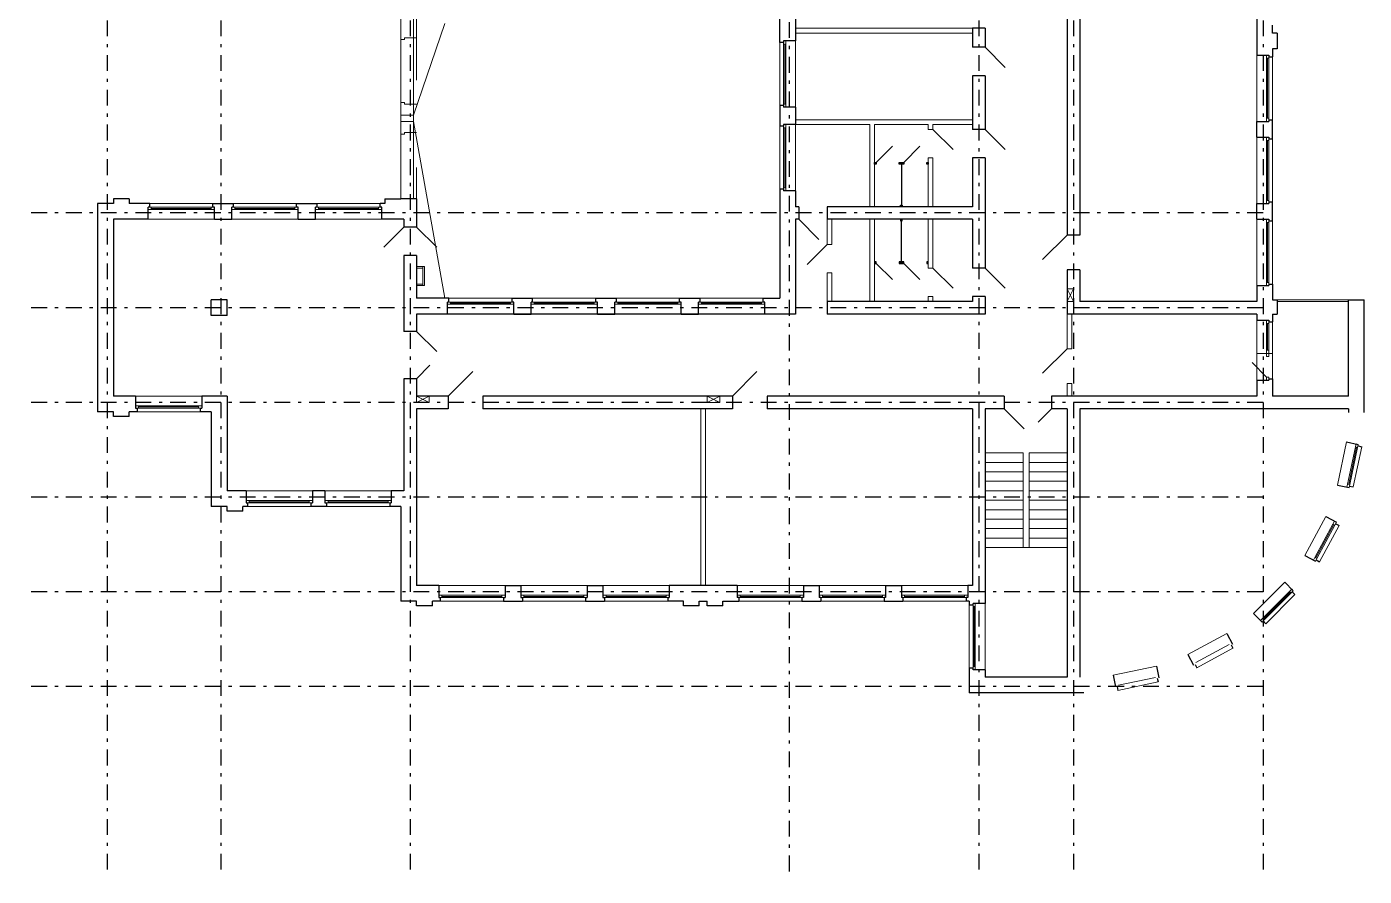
# Model space of a CAD drawing. Header units: metres. Extents: x 8.2 to 55.4, y 5.5 to 55.6.
# Drawn here: x 8.23 to 50.58, y 5.55 to 32.46 of the extents above; entities that cross this region are included whole.
import ezdxf

# ---------------------------------------------------------------- set-up
doc = ezdxf.new("R2010")
doc.units = ezdxf.units.M
doc.header["$MEASUREMENT"] = 0
doc.linetypes.add('( Dashdot )', pattern=[1.001, 0.5, -0.25, 0.001, -0.25])
doc.linetypes.add('DGN Style 3', pattern=[9.681301, 6.915215, -2.766086])

msp = doc.modelspace()

# ---------------------------------------------------------------- linework, layer by layer
at = {"color": 1, "linetype": '( Dashdot )'}
for p, q in [((10.776, 53.561), (10.776, 5.549)), ((14.376, 53.561), (14.376, 5.549)), ((20.376, 53.561), (20.376, 5.549)), ((32.376, 53.505), (32.376, 5.549)), ((38.376, 53.561), (38.376, 5.549)), ((41.376, 53.561), (41.376, 5.549)), ((47.376, 53.561), (47.376, 5.549)), ((47.376, 26.561), (8.234, 26.561)), ((47.376, 23.561), (8.234, 23.561)), ((47.376, 20.561), (8.234, 20.561)), ((47.376, 17.561), (8.234, 17.561)), ((47.376, 14.561), (8.234, 14.561)), ((47.376, 11.561), (8.234, 11.561))]:
    msp.add_line(p, q, dxfattribs=at)
at = {"color": 7, "linetype": 'DGN Style 3', "lineweight": 0}
for p, q in [((20.576, 47.361), (20.576, 27.011)), ((20.196, 32.061), (20.076, 32.061)), ((20.576, 32.111), (20.196, 32.111)), ((20.196, 32.111), (20.196, 32.061)), ((20.196, 30.061), (20.076, 30.061)), ((20.076, 29.461), (20.076, 29.661)), ((20.196, 30.061), (20.196, 30.011)), ((20.576, 30.011), (20.196, 30.011)), ((20.476, 29.461), (20.476, 29.661)), ((20.196, 29.061), (20.076, 29.061)), ((20.576, 29.111), (20.196, 29.111)), ((20.196, 29.111), (20.196, 29.061))]:
    msp.add_line(p, q, dxfattribs=at)
at = {"color": 7, "linetype": 'Continuous', "lineweight": 13}
for p, q in [((20.076, 35.461), (20.076, 29.661)), ((20.476, 35.461), (20.476, 29.661)), ((20.476, 29.661), (21.476, 32.561)), ((38.176, 32.411), (32.576, 32.411)), ((38.176, 32.261), (32.576, 32.261)), ((32.196, 31.911), (32.196, 32.011)), ((32.196, 32.011), (32.266, 32.011)), ((32.266, 31.911), (32.196, 31.911)), ((32.266, 32.011), (32.266, 31.911)), ((32.266, 32.011), (32.266, 32.011)), ((38.576, 31.811), (39.213, 31.175)), ((47.486, 31.561), (47.486, 31.461)), ((47.556, 31.561), (47.486, 31.561)), ((47.486, 31.561), (47.486, 31.561)), ((47.486, 31.461), (47.556, 31.461)), ((47.556, 31.461), (47.556, 31.561)), ((20.076, 29.661), (20.476, 29.661)), ((32.196, 29.911), (32.196, 30.011)), ((32.196, 30.011), (32.266, 30.011)), ((32.266, 29.911), (32.196, 29.911)), ((32.266, 30.011), (32.266, 29.911)), ((32.266, 30.011), (32.266, 30.011)), ((20.076, 29.461), (20.476, 29.461)), ((20.076, 29.461), (20.076, 27.011)), ((20.476, 29.461), (20.476, 27.011)), ((21.476, 23.861), (20.476, 29.461)), ((32.196, 29.261), (32.196, 29.361)), ((32.196, 29.361), (32.266, 29.361)), ((32.266, 29.261), (32.196, 29.261)), ((32.266, 29.361), (32.266, 29.261)), ((32.266, 29.361), (32.266, 29.361)), ((38.176, 29.511), (32.576, 29.511)), ((34.926, 29.361), (32.576, 29.361)), ((34.926, 29.361), (34.926, 26.761)), ((35.076, 29.361), (35.076, 26.761)), ((36.776, 29.361), (35.076, 29.361)), ((36.776, 29.361), (36.776, 29.211)), ((38.176, 29.361), (36.926, 29.361)), ((36.926, 29.361), (36.926, 29.211)), ((47.486, 29.561), (47.486, 29.461)), ((47.556, 29.561), (47.486, 29.561)), ((47.486, 29.561), (47.486, 29.561)), ((47.486, 29.461), (47.556, 29.461)), ((47.556, 29.461), (47.556, 29.561)), ((36.926, 29.211), (36.776, 29.211)), ((36.926, 29.211), (37.563, 28.575)), ((38.576, 29.211), (39.213, 28.575)), ((47.486, 28.961), (47.486, 28.861)), ((47.556, 28.961), (47.486, 28.961)), ((47.486, 28.961), (47.486, 28.961)), ((47.486, 28.861), (47.556, 28.861)), ((47.556, 28.861), (47.556, 28.961)), ((36.776, 28.311), (36.776, 26.761)), ((36.926, 28.311), (36.776, 28.311)), ((36.926, 28.311), (36.926, 26.761)), ((32.196, 27.261), (32.196, 27.361)), ((32.196, 27.361), (32.266, 27.361)), ((32.266, 27.261), (32.196, 27.261)), ((32.266, 27.361), (32.266, 27.261)), ((32.266, 27.361), (32.266, 27.361)), ((12.076, 26.671), (12.076, 26.741)), ((12.076, 26.741), (12.176, 26.741)), ((12.176, 26.741), (12.176, 26.671)), ((14.076, 26.671), (14.076, 26.741)), ((14.076, 26.741), (14.176, 26.741)), ((14.176, 26.741), (14.176, 26.671)), ((14.726, 26.671), (14.726, 26.741)), ((14.726, 26.741), (14.826, 26.741)), ((14.826, 26.741), (14.826, 26.671)), ((16.726, 26.671), (16.726, 26.741)), ((16.726, 26.741), (16.826, 26.741)), ((16.826, 26.741), (16.826, 26.671)), ((17.376, 26.671), (17.376, 26.741)), ((17.376, 26.741), (17.476, 26.741)), ((17.476, 26.741), (17.476, 26.671)), ((19.376, 26.671), (19.376, 26.741)), ((19.376, 26.741), (19.476, 26.741)), ((19.476, 26.741), (19.476, 26.671)), ((47.486, 26.961), (47.486, 26.861)), ((47.556, 26.961), (47.486, 26.961)), ((47.486, 26.961), (47.486, 26.961)), ((47.486, 26.861), (47.556, 26.861)), ((47.556, 26.861), (47.556, 26.961)), ((12.176, 26.671), (12.076, 26.671)), ((12.176, 26.671), (12.176, 26.671)), ((14.176, 26.671), (14.076, 26.671)), ((14.176, 26.671), (14.176, 26.671)), ((14.826, 26.671), (14.726, 26.671)), ((14.826, 26.671), (14.826, 26.671)), ((16.826, 26.671), (16.726, 26.671)), ((16.826, 26.671), (16.826, 26.671)), ((17.476, 26.671), (17.376, 26.671)), ((17.476, 26.671), (17.476, 26.671)), ((19.476, 26.671), (19.376, 26.671)), ((19.476, 26.671), (19.476, 26.671)), ((32.676, 26.361), (33.313, 25.725)), ((33.576, 26.361), (33.576, 25.561)), ((33.726, 26.361), (33.726, 25.561)), ((34.926, 26.361), (34.926, 23.761)), ((35.076, 26.361), (35.076, 23.761)), ((36.776, 26.361), (36.776, 24.811)), ((36.926, 26.361), (36.926, 24.811)), ((47.486, 26.361), (47.486, 26.261)), ((47.556, 26.361), (47.486, 26.361)), ((47.486, 26.361), (47.486, 26.361)), ((47.486, 26.261), (47.556, 26.261)), ((47.556, 26.261), (47.556, 26.361)), ((20.176, 26.111), (19.54, 25.475)), ((20.576, 26.111), (21.213, 25.475)), ((33.576, 25.561), (32.94, 24.925)), ((33.726, 25.561), (33.576, 25.561)), ((20.776, 24.861), (20.576, 24.861)), ((20.576, 24.861), (20.576, 24.811)), ((20.576, 24.811), (20.776, 24.811)), ((20.576, 24.811), (20.576, 24.811)), ((20.776, 24.261), (20.776, 24.861)), ((20.776, 24.861), (20.826, 24.861)), ((20.776, 24.811), (20.776, 24.861)), ((20.826, 24.861), (20.826, 24.261)), ((33.726, 24.661), (33.576, 24.661)), ((33.576, 24.661), (33.576, 23.761)), ((33.726, 24.661), (33.726, 23.761)), ((36.926, 24.811), (36.776, 24.811)), ((36.926, 24.811), (37.563, 24.175)), ((38.576, 24.811), (39.213, 24.175)), ((20.776, 24.311), (20.576, 24.311)), ((20.576, 24.311), (20.576, 24.261)), ((20.576, 24.261), (20.776, 24.261)), ((20.576, 24.261), (20.576, 24.261)), ((20.776, 24.261), (20.776, 24.311)), ((20.826, 24.261), (20.776, 24.261)), ((20.776, 24.261), (20.776, 24.261)), ((41.176, 23.761), (41.376, 24.161)), ((41.176, 24.161), (41.376, 23.761)), ((41.376, 24.161), (41.176, 24.161)), ((41.176, 24.161), (41.176, 23.761)), ((41.376, 23.761), (41.376, 24.161)), ((47.486, 24.361), (47.486, 24.261)), ((47.556, 24.361), (47.486, 24.361)), ((47.486, 24.361), (47.486, 24.361)), ((47.486, 24.261), (47.556, 24.261)), ((47.556, 24.261), (47.556, 24.361)), ((21.551, 23.671), (21.551, 23.741)), ((21.551, 23.741), (21.651, 23.741)), ((21.651, 23.741), (21.651, 23.671)), ((23.551, 23.671), (23.551, 23.741)), ((23.551, 23.741), (23.651, 23.741)), ((23.651, 23.741), (23.651, 23.671)), ((24.201, 23.671), (24.201, 23.741)), ((24.201, 23.741), (24.301, 23.741)), ((24.301, 23.741), (24.301, 23.671)), ((26.201, 23.671), (26.201, 23.741)), ((26.201, 23.741), (26.301, 23.741)), ((26.301, 23.741), (26.301, 23.671)), ((26.851, 23.671), (26.851, 23.741)), ((26.851, 23.741), (26.951, 23.741)), ((26.951, 23.741), (26.951, 23.671)), ((28.851, 23.671), (28.851, 23.741)), ((28.851, 23.741), (28.951, 23.741)), ((28.951, 23.741), (28.951, 23.671)), ((29.501, 23.671), (29.501, 23.741)), ((29.501, 23.741), (29.601, 23.741)), ((29.601, 23.741), (29.601, 23.671)), ((31.501, 23.671), (31.501, 23.741)), ((31.501, 23.741), (31.601, 23.741)), ((31.601, 23.741), (31.601, 23.671)), ((36.776, 23.911), (36.776, 23.761)), ((36.926, 23.911), (36.776, 23.911)), ((36.926, 23.911), (36.926, 23.761)), ((41.176, 23.761), (41.376, 23.761)), ((41.176, 23.761), (41.176, 23.761)), ((47.826, 23.811), (50.08, 23.811)), ((47.826, 23.761), (47.826, 23.811)), ((47.826, 23.811), (47.826, 23.811)), ((50.08, 23.761), (47.826, 23.761)), ((50.08, 23.811), (50.08, 23.761)), ((21.651, 23.671), (21.551, 23.671)), ((21.651, 23.671), (21.651, 23.671)), ((23.651, 23.671), (23.551, 23.671)), ((23.651, 23.671), (23.651, 23.671)), ((24.301, 23.671), (24.201, 23.671)), ((24.301, 23.671), (24.301, 23.671)), ((26.301, 23.671), (26.201, 23.671)), ((26.301, 23.671), (26.301, 23.671)), ((26.951, 23.671), (26.851, 23.671)), ((26.951, 23.671), (26.951, 23.671)), ((28.951, 23.671), (28.851, 23.671)), ((28.951, 23.671), (28.951, 23.671)), ((29.601, 23.671), (29.501, 23.671)), ((29.601, 23.671), (29.601, 23.671)), ((31.601, 23.671), (31.501, 23.671)), ((31.601, 23.671), (31.601, 23.671)), ((41.176, 23.361), (41.176, 22.261)), ((41.326, 23.361), (41.326, 22.261)), ((47.486, 23.161), (47.486, 23.061)), ((47.556, 23.161), (47.486, 23.161)), ((47.486, 23.161), (47.486, 23.161)), ((47.486, 23.061), (47.556, 23.061)), ((47.556, 23.061), (47.556, 23.161)), ((20.576, 22.811), (21.213, 22.175)), ((41.326, 22.261), (41.176, 22.261)), ((47.486, 22.111), (47.486, 22.211)), ((47.486, 22.211), (47.556, 22.211)), ((47.556, 22.111), (47.486, 22.111)), ((47.486, 22.111), (47.486, 22.111)), ((47.486, 22.011), (47.486, 22.111)), ((47.486, 22.111), (47.556, 22.111)), ((47.556, 22.211), (47.556, 22.111)), ((47.556, 22.111), (47.556, 22.011)), ((20.576, 21.311), (21.001, 21.735)), ((47.486, 21.361), (47.027, 21.821)), ((47.556, 22.011), (47.486, 22.011)), ((47.486, 22.011), (47.486, 22.011)), ((21.576, 20.761), (22.354, 21.539)), ((30.576, 20.761), (31.354, 21.539)), ((47.486, 21.261), (47.486, 21.361)), ((47.486, 21.361), (47.556, 21.361)), ((47.556, 21.261), (47.486, 21.261)), ((47.486, 21.261), (47.486, 21.261)), ((47.556, 21.361), (47.556, 21.261)), ((20.576, 20.761), (20.976, 20.561)), ((20.976, 20.761), (20.576, 20.561)), ((20.576, 20.761), (20.576, 20.561)), ((20.976, 20.761), (20.576, 20.761)), ((20.576, 20.761), (20.576, 20.761)), ((20.976, 20.561), (20.976, 20.761)), ((29.776, 20.761), (30.176, 20.561)), ((30.176, 20.761), (29.776, 20.561)), ((29.776, 20.761), (29.776, 20.561)), ((30.176, 20.761), (29.776, 20.761)), ((29.776, 20.761), (29.776, 20.761)), ((30.176, 20.561), (30.176, 20.761)), ((41.326, 21.161), (41.176, 21.161)), ((41.176, 21.161), (41.176, 20.761)), ((41.326, 21.161), (41.326, 20.761)), ((11.676, 20.451), (11.776, 20.451)), ((11.676, 20.381), (11.676, 20.451)), ((11.676, 20.451), (11.676, 20.451)), ((11.776, 20.381), (11.676, 20.381)), ((11.776, 20.451), (11.776, 20.381)), ((13.676, 20.451), (13.776, 20.451)), ((13.676, 20.381), (13.676, 20.451)), ((13.676, 20.451), (13.676, 20.451)), ((13.776, 20.381), (13.676, 20.381)), ((13.776, 20.451), (13.776, 20.381)), ((20.576, 20.561), (20.976, 20.561)), ((29.576, 20.361), (29.576, 14.761)), ((29.726, 20.361), (29.726, 14.761)), ((29.776, 20.561), (30.176, 20.561)), ((50.32, 19.246), (50.299, 19.149)), ((50.299, 19.149), (50.368, 19.134)), ((50.388, 19.232), (50.32, 19.246)), ((50.32, 19.246), (50.32, 19.246)), ((50.368, 19.134), (50.388, 19.232)), ((39.776, 18.961), (38.576, 18.961)), ((39.776, 18.961), (39.776, 15.961)), ((39.976, 18.961), (39.976, 15.961)), ((41.176, 18.961), (39.976, 18.961)), ((50.054, 17.974), (50.033, 17.876)), ((50.033, 17.876), (50.102, 17.862)), ((50.122, 17.96), (50.054, 17.974)), ((50.054, 17.974), (50.054, 17.974)), ((50.102, 17.862), (50.122, 17.96)), ((15.176, 17.451), (15.276, 17.451)), ((15.176, 17.381), (15.176, 17.451)), ((15.176, 17.451), (15.176, 17.451)), ((15.276, 17.381), (15.176, 17.381)), ((15.276, 17.451), (15.276, 17.381)), ((17.176, 17.451), (17.276, 17.451)), ((17.176, 17.381), (17.176, 17.451)), ((17.176, 17.451), (17.176, 17.451)), ((17.276, 17.381), (17.176, 17.381)), ((17.276, 17.451), (17.276, 17.381)), ((17.676, 17.451), (17.776, 17.451)), ((17.676, 17.381), (17.676, 17.451)), ((17.676, 17.451), (17.676, 17.451)), ((17.776, 17.381), (17.676, 17.381)), ((17.776, 17.451), (17.776, 17.381)), ((19.676, 17.451), (19.776, 17.451)), ((19.676, 17.381), (19.676, 17.451)), ((19.676, 17.451), (19.676, 17.451)), ((19.776, 17.381), (19.676, 17.381)), ((19.776, 17.451), (19.776, 17.381)), ((49.637, 16.795), (49.589, 16.707)), ((49.589, 16.707), (49.651, 16.674)), ((49.699, 16.762), (49.637, 16.795)), ((49.637, 16.795), (49.637, 16.795)), ((49.651, 16.674), (49.699, 16.762)), ((41.176, 15.961), (38.576, 15.961)), ((49.018, 15.652), (48.971, 15.564)), ((48.971, 15.564), (49.032, 15.53)), ((49.08, 15.618), (49.018, 15.652)), ((49.018, 15.652), (49.018, 15.652)), ((49.032, 15.53), (49.08, 15.618)), ((21.276, 14.451), (21.376, 14.451)), ((21.276, 14.381), (21.276, 14.451)), ((21.276, 14.451), (21.276, 14.451)), ((21.376, 14.451), (21.376, 14.381)), ((23.276, 14.451), (23.376, 14.451)), ((23.276, 14.381), (23.276, 14.451)), ((23.276, 14.451), (23.276, 14.451)), ((23.376, 14.451), (23.376, 14.381)), ((23.876, 14.451), (23.976, 14.451)), ((23.876, 14.381), (23.876, 14.451)), ((23.876, 14.451), (23.876, 14.451)), ((23.976, 14.451), (23.976, 14.381)), ((25.876, 14.451), (25.976, 14.451)), ((25.876, 14.381), (25.876, 14.451)), ((25.876, 14.451), (25.876, 14.451)), ((25.976, 14.451), (25.976, 14.381)), ((26.476, 14.451), (26.576, 14.451)), ((26.476, 14.381), (26.476, 14.451)), ((26.476, 14.451), (26.476, 14.451)), ((26.576, 14.451), (26.576, 14.381)), ((28.476, 14.451), (28.576, 14.451)), ((28.476, 14.381), (28.476, 14.451)), ((28.476, 14.451), (28.476, 14.451)), ((28.576, 14.451), (28.576, 14.381)), ((30.826, 14.451), (30.726, 14.451)), ((30.726, 14.451), (30.726, 14.381)), ((30.826, 14.381), (30.826, 14.451)), ((30.826, 14.451), (30.826, 14.451)), ((32.826, 14.451), (32.726, 14.451)), ((32.726, 14.451), (32.726, 14.381)), ((32.826, 14.381), (32.826, 14.451)), ((32.826, 14.451), (32.826, 14.451)), ((33.426, 14.451), (33.326, 14.451)), ((33.326, 14.451), (33.326, 14.381)), ((33.426, 14.381), (33.426, 14.451)), ((33.426, 14.451), (33.426, 14.451)), ((35.426, 14.451), (35.326, 14.451)), ((35.326, 14.451), (35.326, 14.381)), ((35.426, 14.381), (35.426, 14.451)), ((35.426, 14.451), (35.426, 14.451)), ((36.026, 14.451), (35.926, 14.451)), ((35.926, 14.451), (35.926, 14.381)), ((36.026, 14.381), (36.026, 14.451)), ((36.026, 14.451), (36.026, 14.451)), ((38.026, 14.451), (37.926, 14.451)), ((37.926, 14.451), (37.926, 14.381)), ((38.026, 14.381), (38.026, 14.451)), ((38.026, 14.451), (38.026, 14.451)), ((48.284, 14.643), (48.214, 14.572)), ((48.214, 14.572), (48.263, 14.523)), ((48.263, 14.523), (48.334, 14.594)), ((48.334, 14.594), (48.284, 14.643)), ((48.284, 14.643), (48.284, 14.643)), ((21.376, 14.381), (21.276, 14.381)), ((23.376, 14.381), (23.276, 14.381)), ((23.976, 14.381), (23.876, 14.381)), ((25.976, 14.381), (25.876, 14.381)), ((26.576, 14.381), (26.476, 14.381)), ((28.576, 14.381), (28.476, 14.381)), ((30.726, 14.381), (30.826, 14.381)), ((32.726, 14.381), (32.826, 14.381)), ((33.326, 14.381), (33.426, 14.381)), ((35.326, 14.381), (35.426, 14.381)), ((35.926, 14.381), (36.026, 14.381)), ((37.926, 14.381), (38.026, 14.381)), ((38.266, 14.191), (38.196, 14.191)), ((38.196, 14.191), (38.196, 14.091)), ((38.196, 14.091), (38.266, 14.091)), ((38.266, 14.091), (38.266, 14.191)), ((38.266, 14.091), (38.266, 14.091)), ((47.365, 13.724), (47.294, 13.653)), ((47.294, 13.653), (47.344, 13.604)), ((47.344, 13.604), (47.415, 13.674)), ((47.415, 13.674), (47.365, 13.724)), ((47.365, 13.724), (47.365, 13.724)), ((38.266, 12.191), (38.196, 12.191)), ((38.196, 12.191), (38.196, 12.091)), ((38.196, 12.091), (38.266, 12.091)), ((38.266, 12.091), (38.266, 12.191)), ((38.266, 12.091), (38.266, 12.091))]:
    msp.add_line(p, q, dxfattribs=at)
at = {"color": 7, "linetype": 'Continuous', "lineweight": 30}
for p, q in [((41.176, 33.911), (41.176, 25.861)), ((41.576, 33.911), (41.576, 25.861)), ((32.076, 31.961), (32.076, 33.361)), ((32.576, 33.311), (32.576, 32.011)), ((47.176, 33.211), (47.176, 31.561)), ((38.576, 32.411), (38.176, 32.411)), ((38.176, 32.411), (38.176, 31.811)), ((38.576, 32.411), (38.576, 31.811)), ((47.676, 32.261), (47.676, 32.511)), ((47.826, 32.261), (47.676, 32.261)), ((47.826, 32.261), (47.826, 31.761)), ((32.196, 31.961), (32.076, 31.961)), ((32.576, 32.011), (32.196, 32.011)), ((32.196, 32.011), (32.196, 31.961)), ((38.576, 31.811), (38.176, 31.811)), ((47.826, 31.761), (47.676, 31.761)), ((47.676, 31.761), (47.676, 31.511)), ((47.176, 31.561), (47.556, 31.561)), ((47.556, 31.561), (47.556, 31.511)), ((47.556, 31.511), (47.676, 31.511)), ((38.576, 30.911), (38.176, 30.911)), ((38.176, 30.911), (38.176, 29.211)), ((38.576, 30.911), (38.576, 29.211)), ((32.196, 29.961), (32.076, 29.961)), ((32.076, 29.961), (32.076, 29.311)), ((32.196, 29.961), (32.196, 29.911)), ((32.576, 29.911), (32.196, 29.911)), ((32.576, 29.911), (32.576, 29.361)), ((32.196, 29.311), (32.076, 29.311)), ((32.576, 29.361), (32.196, 29.361)), ((32.196, 29.361), (32.196, 29.311)), ((47.176, 29.461), (47.556, 29.461)), ((47.176, 28.961), (47.176, 29.461)), ((47.556, 29.511), (47.676, 29.511)), ((47.556, 29.511), (47.556, 29.461)), ((47.676, 28.911), (47.676, 29.511)), ((38.576, 29.211), (38.176, 29.211)), ((47.176, 28.961), (47.556, 28.961)), ((47.556, 28.961), (47.556, 28.911)), ((47.556, 28.911), (47.676, 28.911)), ((38.576, 28.311), (38.176, 28.311)), ((38.176, 28.311), (38.176, 26.761)), ((38.576, 28.311), (38.576, 24.811)), ((32.076, 27.311), (32.076, 23.861)), ((32.196, 27.311), (32.076, 27.311)), ((32.196, 27.311), (32.196, 27.261)), ((32.576, 27.261), (32.196, 27.261)), ((32.576, 27.261), (32.576, 26.761)), ((10.476, 26.861), (10.476, 20.261)), ((10.976, 26.861), (10.476, 26.861)), ((10.976, 27.011), (10.976, 26.861)), ((11.476, 27.011), (10.976, 27.011)), ((11.476, 27.011), (11.476, 26.861)), ((12.126, 26.861), (11.476, 26.861)), ((12.076, 26.361), (12.076, 26.741)), ((12.126, 26.741), (12.076, 26.741)), ((12.126, 26.741), (12.126, 26.861)), ((14.126, 26.741), (14.126, 26.861)), ((14.126, 26.861), (14.776, 26.861)), ((14.176, 26.741), (14.126, 26.741)), ((14.176, 26.361), (14.176, 26.741)), ((14.726, 26.361), (14.726, 26.741)), ((14.776, 26.741), (14.726, 26.741)), ((14.776, 26.741), (14.776, 26.861)), ((16.776, 26.741), (16.776, 26.861)), ((16.776, 26.861), (17.426, 26.861)), ((16.826, 26.741), (16.776, 26.741)), ((16.826, 26.361), (16.826, 26.741)), ((17.376, 26.361), (17.376, 26.741)), ((17.426, 26.741), (17.376, 26.741)), ((17.426, 26.741), (17.426, 26.861)), ((19.576, 26.861), (19.426, 26.861)), ((19.426, 26.741), (19.426, 26.861)), ((19.476, 26.741), (19.426, 26.741)), ((19.476, 26.361), (19.476, 26.741)), ((19.576, 27.011), (20.076, 27.011)), ((19.576, 27.011), (19.576, 26.861)), ((20.576, 27.011), (20.076, 27.011)), ((20.576, 27.011), (20.576, 26.111)), ((32.676, 26.761), (32.576, 26.761)), ((32.676, 26.761), (32.676, 26.361)), ((38.176, 26.761), (33.576, 26.761)), ((33.576, 26.761), (33.576, 26.361)), ((47.176, 26.861), (47.556, 26.861)), ((47.176, 26.361), (47.176, 26.861)), ((47.556, 26.911), (47.676, 26.911)), ((47.556, 26.911), (47.556, 26.861)), ((47.676, 26.311), (47.676, 26.911)), ((10.976, 26.361), (10.976, 20.761)), ((12.076, 26.361), (10.976, 26.361)), ((14.176, 26.361), (14.726, 26.361)), ((16.826, 26.361), (17.376, 26.361)), ((20.176, 26.361), (19.476, 26.361)), ((20.176, 26.361), (20.176, 26.111)), ((32.576, 26.361), (32.576, 23.361)), ((32.676, 26.361), (32.576, 26.361)), ((38.176, 26.361), (33.576, 26.361)), ((38.176, 26.361), (38.176, 24.811)), ((47.176, 26.361), (47.556, 26.361)), ((47.556, 26.361), (47.556, 26.311)), ((47.556, 26.311), (47.676, 26.311)), ((20.576, 26.111), (20.176, 26.111)), ((41.576, 25.861), (41.176, 25.861)), ((20.576, 25.211), (20.176, 25.211)), ((20.176, 25.211), (20.176, 22.811)), ((20.576, 25.211), (20.576, 23.861)), ((38.576, 24.811), (38.176, 24.811)), ((41.576, 24.761), (41.176, 24.761)), ((41.176, 24.761), (41.176, 23.361)), ((41.576, 24.761), (41.576, 23.761)), ((47.176, 24.261), (47.176, 23.761)), ((47.176, 24.261), (47.556, 24.261)), ((47.556, 24.311), (47.676, 24.311)), ((47.556, 24.311), (47.556, 24.261)), ((47.676, 24.311), (47.676, 23.811)), ((14.076, 23.311), (14.076, 23.811)), ((14.576, 23.811), (14.076, 23.811)), ((14.576, 23.311), (14.576, 23.811)), ((21.601, 23.861), (20.576, 23.861)), ((21.551, 23.361), (21.551, 23.741)), ((21.601, 23.741), (21.551, 23.741)), ((21.601, 23.741), (21.601, 23.861)), ((23.601, 23.741), (23.601, 23.861)), ((23.601, 23.861), (24.251, 23.861)), ((23.651, 23.741), (23.601, 23.741)), ((23.651, 23.361), (23.651, 23.741)), ((24.201, 23.361), (24.201, 23.741)), ((24.251, 23.741), (24.201, 23.741)), ((24.251, 23.741), (24.251, 23.861)), ((26.251, 23.741), (26.251, 23.861)), ((26.251, 23.861), (26.901, 23.861)), ((26.301, 23.741), (26.251, 23.741)), ((26.301, 23.361), (26.301, 23.741)), ((26.851, 23.361), (26.851, 23.741)), ((26.901, 23.741), (26.851, 23.741)), ((26.901, 23.741), (26.901, 23.861)), ((28.901, 23.741), (28.901, 23.861)), ((28.901, 23.861), (29.551, 23.861)), ((28.951, 23.741), (28.901, 23.741)), ((28.951, 23.361), (28.951, 23.741)), ((29.501, 23.361), (29.501, 23.741)), ((29.551, 23.741), (29.501, 23.741)), ((29.551, 23.741), (29.551, 23.861)), ((31.551, 23.741), (31.551, 23.861)), ((31.551, 23.861), (32.076, 23.861)), ((31.601, 23.741), (31.551, 23.741)), ((31.601, 23.361), (31.601, 23.741)), ((38.176, 23.761), (33.576, 23.761)), ((33.576, 23.761), (33.576, 23.361)), ((38.576, 23.911), (38.176, 23.911)), ((38.176, 23.911), (38.176, 23.761)), ((38.576, 23.911), (38.576, 23.361)), ((47.176, 23.761), (41.576, 23.761)), ((47.676, 23.811), (47.826, 23.811)), ((47.826, 23.811), (47.826, 23.361)), ((50.08, 23.811), (50.58, 23.811)), ((50.08, 20.761), (50.08, 23.811)), ((50.58, 20.236), (50.58, 23.811)), ((14.576, 23.311), (14.076, 23.311)), ((32.576, 23.361), (20.576, 23.361)), ((20.576, 23.361), (20.576, 22.811)), ((23.651, 23.361), (24.201, 23.361)), ((26.301, 23.361), (26.851, 23.361)), ((28.951, 23.361), (29.501, 23.361)), ((38.576, 23.361), (33.576, 23.361)), ((47.176, 23.361), (41.176, 23.361)), ((47.176, 23.361), (47.176, 23.161)), ((47.676, 23.361), (47.676, 23.111)), ((47.676, 23.361), (47.826, 23.361)), ((47.176, 23.161), (47.556, 23.161)), ((47.556, 23.161), (47.556, 23.111)), ((47.556, 23.111), (47.676, 23.111)), ((20.576, 22.811), (20.176, 22.811)), ((20.576, 21.311), (20.176, 21.311)), ((20.176, 21.311), (20.176, 17.761)), ((20.576, 21.311), (20.576, 20.761)), ((47.176, 21.261), (47.176, 20.761)), ((47.176, 21.261), (47.556, 21.261)), ((47.556, 21.311), (47.676, 21.311)), ((47.556, 21.311), (47.556, 21.261)), ((47.676, 21.311), (47.676, 20.761)), ((11.676, 20.761), (10.976, 20.761)), ((11.676, 20.761), (11.676, 20.381)), ((14.576, 20.761), (13.776, 20.761)), ((13.776, 20.761), (13.776, 20.381)), ((14.576, 20.761), (14.576, 17.761)), ((21.576, 20.761), (20.576, 20.761)), ((21.576, 20.761), (21.576, 20.361)), ((22.676, 20.761), (22.676, 20.361)), ((30.576, 20.761), (22.676, 20.761)), ((30.576, 20.761), (30.576, 20.361)), ((31.676, 20.761), (31.676, 20.361)), ((39.176, 20.761), (31.676, 20.761)), ((39.176, 20.761), (39.176, 20.361)), ((40.676, 20.761), (40.676, 20.361)), ((47.176, 20.761), (40.676, 20.761)), ((50.08, 20.761), (47.676, 20.761)), ((11.676, 20.381), (11.726, 20.381)), ((11.726, 20.381), (11.726, 20.261)), ((13.726, 20.381), (13.726, 20.261)), ((13.726, 20.381), (13.776, 20.381)), ((20.576, 20.361), (20.576, 14.761)), ((21.576, 20.361), (20.576, 20.361)), ((30.576, 20.361), (22.676, 20.361)), ((38.176, 20.361), (31.676, 20.361)), ((38.176, 20.361), (38.176, 14.761)), ((38.576, 20.361), (38.576, 14.191)), ((39.176, 20.361), (38.576, 20.361)), ((41.176, 20.361), (40.676, 20.361)), ((41.176, 20.361), (41.176, 11.858)), ((41.576, 20.361), (41.576, 11.858)), ((50.081, 20.361), (41.576, 20.361)), ((50.08, 20.361), (50.08, 20.243)), ((10.976, 20.261), (10.476, 20.261)), ((10.976, 20.111), (10.976, 20.261)), ((11.476, 20.111), (10.976, 20.111)), ((11.476, 20.111), (11.476, 20.261)), ((11.726, 20.261), (11.476, 20.261)), ((14.076, 20.261), (13.726, 20.261)), ((14.076, 20.261), (14.076, 17.261)), ((50.015, 19.31), (50.388, 19.232)), ((50.382, 19.182), (50.5, 19.158)), ((49.729, 17.94), (50.102, 17.862)), ((50.116, 17.91), (50.233, 17.885)), ((15.176, 17.761), (14.576, 17.761)), ((15.176, 17.761), (15.176, 17.381)), ((15.176, 17.381), (15.226, 17.381)), ((15.226, 17.381), (15.226, 17.261)), ((17.226, 17.381), (17.226, 17.261)), ((17.226, 17.381), (17.276, 17.381)), ((17.276, 17.761), (17.276, 17.381)), ((17.676, 17.761), (17.276, 17.761)), ((17.676, 17.761), (17.676, 17.381)), ((17.676, 17.381), (17.726, 17.381)), ((17.726, 17.381), (17.726, 17.261)), ((19.726, 17.381), (19.726, 17.261)), ((19.726, 17.381), (19.776, 17.381)), ((20.176, 17.761), (19.776, 17.761)), ((19.776, 17.761), (19.776, 17.381)), ((14.576, 17.261), (14.076, 17.261)), ((14.576, 17.111), (14.576, 17.261)), ((15.076, 17.111), (14.576, 17.111)), ((15.076, 17.111), (15.076, 17.261)), ((15.226, 17.261), (15.076, 17.261)), ((17.726, 17.261), (17.226, 17.261)), ((20.076, 17.261), (19.726, 17.261)), ((20.076, 17.261), (20.076, 14.261)), ((49.363, 16.943), (49.699, 16.762)), ((49.678, 16.716), (49.784, 16.659)), ((48.697, 15.712), (49.032, 15.53)), ((49.059, 15.573), (49.165, 15.515)), ((48.064, 14.863), (48.334, 14.594)), ((21.276, 14.761), (20.576, 14.761)), ((21.276, 14.761), (21.276, 14.381)), ((23.376, 14.761), (23.376, 14.381)), ((23.376, 14.761), (23.876, 14.761)), ((23.876, 14.761), (23.876, 14.381)), ((25.976, 14.761), (25.976, 14.381)), ((25.976, 14.761), (26.476, 14.761)), ((26.476, 14.761), (26.476, 14.381)), ((28.576, 14.761), (28.576, 14.381)), ((30.726, 14.761), (28.576, 14.761)), ((30.726, 14.761), (30.726, 14.381)), ((32.826, 14.761), (32.826, 14.381)), ((32.826, 14.761), (33.326, 14.761)), ((33.326, 14.761), (33.326, 14.381)), ((35.426, 14.761), (35.426, 14.381)), ((35.426, 14.761), (35.926, 14.761)), ((35.926, 14.761), (35.926, 14.381)), ((38.176, 14.761), (38.026, 14.761)), ((38.026, 14.761), (38.026, 14.381)), ((48.301, 14.556), (48.386, 14.471)), ((20.576, 14.261), (20.076, 14.261)), ((20.576, 14.111), (20.576, 14.261)), ((21.076, 14.111), (20.576, 14.111)), ((21.076, 14.111), (21.076, 14.261)), ((21.326, 14.261), (21.076, 14.261)), ((21.276, 14.381), (21.326, 14.381)), ((21.326, 14.381), (21.326, 14.261)), ((23.326, 14.381), (23.326, 14.261)), ((23.326, 14.381), (23.376, 14.381)), ((23.326, 14.261), (23.926, 14.261)), ((23.876, 14.381), (23.926, 14.381)), ((23.926, 14.381), (23.926, 14.261)), ((25.926, 14.381), (25.926, 14.261)), ((25.926, 14.381), (25.976, 14.381)), ((25.926, 14.261), (26.526, 14.261)), ((26.476, 14.381), (26.526, 14.381)), ((26.526, 14.381), (26.526, 14.261)), ((28.526, 14.381), (28.526, 14.261)), ((28.526, 14.381), (28.576, 14.381)), ((29.026, 14.261), (28.526, 14.261)), ((29.026, 14.111), (29.026, 14.261)), ((29.526, 14.111), (29.026, 14.111)), ((29.526, 14.111), (29.526, 14.261)), ((29.526, 14.261), (29.776, 14.261)), ((29.776, 14.111), (29.776, 14.261)), ((30.276, 14.111), (29.776, 14.111)), ((30.276, 14.111), (30.276, 14.261)), ((30.276, 14.261), (30.776, 14.261)), ((30.776, 14.381), (30.726, 14.381)), ((30.776, 14.381), (30.776, 14.261)), ((32.776, 14.381), (32.776, 14.261)), ((32.826, 14.381), (32.776, 14.381)), ((32.776, 14.261), (33.376, 14.261)), ((33.376, 14.381), (33.326, 14.381)), ((33.376, 14.381), (33.376, 14.261)), ((35.376, 14.381), (35.376, 14.261)), ((35.426, 14.381), (35.376, 14.381)), ((35.376, 14.261), (35.976, 14.261)), ((35.976, 14.381), (35.926, 14.381)), ((35.976, 14.381), (35.976, 14.261)), ((37.976, 14.381), (37.976, 14.261)), ((38.026, 14.381), (37.976, 14.381)), ((38.076, 14.261), (37.976, 14.261)), ((38.076, 14.261), (38.076, 14.141)), ((38.196, 14.141), (38.076, 14.141)), ((38.576, 14.191), (38.196, 14.191)), ((38.196, 14.141), (38.196, 14.191)), ((47.074, 13.873), (47.344, 13.604)), ((47.382, 13.636), (47.467, 13.551)), ((38.196, 12.141), (38.076, 12.141)), ((38.076, 12.141), (38.076, 11.358)), ((38.196, 12.091), (38.196, 12.141)), ((38.576, 12.091), (38.196, 12.091)), ((38.576, 12.091), (38.576, 11.858)), ((41.176, 11.858), (38.576, 11.858)), ((41.701, 11.358), (38.076, 11.358))]:
    msp.add_line(p, q, dxfattribs=at)
at = {"color": 7, "linetype": 'Continuous', "lineweight": 0}
for p, q in [((32.076, 31.961), (32.076, 29.961)), ((32.266, 31.911), (32.196, 31.911)), ((32.196, 31.911), (32.196, 30.011)), ((32.231, 31.911), (32.231, 30.011)), ((32.266, 30.011), (32.266, 31.911)), ((32.576, 32.011), (32.576, 29.911)), ((47.176, 31.561), (47.176, 29.461)), ((47.486, 29.561), (47.486, 31.461)), ((47.486, 31.461), (47.556, 31.461)), ((47.521, 31.461), (47.521, 29.561)), ((47.556, 31.461), (47.556, 29.561)), ((47.676, 31.511), (47.676, 29.511)), ((32.196, 30.011), (32.266, 30.011)), ((32.196, 30.011), (32.196, 30.011)), ((32.076, 29.311), (32.076, 27.311)), ((32.266, 29.261), (32.196, 29.261)), ((32.196, 29.261), (32.196, 27.361)), ((32.231, 29.261), (32.231, 27.361)), ((32.266, 27.361), (32.266, 29.261)), ((32.576, 29.361), (32.576, 27.261)), ((47.556, 29.561), (47.486, 29.561)), ((47.556, 29.561), (47.556, 29.561)), ((47.176, 28.961), (47.176, 26.861)), ((47.486, 26.961), (47.486, 28.861)), ((47.486, 28.861), (47.556, 28.861)), ((47.521, 28.861), (47.521, 26.961)), ((47.556, 28.861), (47.556, 26.961)), ((47.676, 28.911), (47.676, 26.911)), ((32.196, 27.361), (32.266, 27.361)), ((32.196, 27.361), (32.196, 27.361)), ((14.126, 26.861), (12.126, 26.861)), ((12.176, 26.741), (12.176, 26.671)), ((14.076, 26.741), (12.176, 26.741)), ((12.176, 26.741), (12.176, 26.741)), ((14.076, 26.706), (12.176, 26.706)), ((14.076, 26.671), (14.076, 26.741)), ((16.776, 26.861), (14.776, 26.861)), ((14.826, 26.741), (14.826, 26.671)), ((16.726, 26.741), (14.826, 26.741)), ((14.826, 26.741), (14.826, 26.741)), ((16.726, 26.706), (14.826, 26.706)), ((16.726, 26.671), (16.726, 26.741)), ((19.426, 26.861), (17.426, 26.861)), ((17.476, 26.741), (17.476, 26.671)), ((19.376, 26.741), (17.476, 26.741)), ((17.476, 26.741), (17.476, 26.741)), ((19.376, 26.706), (17.476, 26.706)), ((19.376, 26.671), (19.376, 26.741)), ((47.556, 26.961), (47.486, 26.961)), ((47.556, 26.961), (47.556, 26.961)), ((14.176, 26.361), (12.076, 26.361)), ((12.176, 26.671), (14.076, 26.671)), ((16.826, 26.361), (14.726, 26.361)), ((14.826, 26.671), (16.726, 26.671)), ((19.476, 26.361), (17.376, 26.361)), ((17.476, 26.671), (19.376, 26.671)), ((47.176, 26.361), (47.176, 24.261)), ((47.486, 24.361), (47.486, 26.261)), ((47.486, 26.261), (47.556, 26.261)), ((47.521, 26.261), (47.521, 24.361)), ((47.556, 26.261), (47.556, 24.361)), ((47.676, 26.311), (47.676, 24.311)), ((47.556, 24.361), (47.486, 24.361)), ((47.556, 24.361), (47.556, 24.361)), ((23.601, 23.861), (21.601, 23.861)), ((21.651, 23.741), (21.651, 23.671)), ((23.551, 23.741), (21.651, 23.741)), ((21.651, 23.741), (21.651, 23.741)), ((23.551, 23.671), (23.551, 23.741)), ((26.251, 23.861), (24.251, 23.861)), ((24.301, 23.741), (24.301, 23.671)), ((26.201, 23.741), (24.301, 23.741)), ((24.301, 23.741), (24.301, 23.741)), ((26.201, 23.671), (26.201, 23.741)), ((28.901, 23.861), (26.901, 23.861)), ((26.951, 23.741), (26.951, 23.671)), ((28.851, 23.741), (26.951, 23.741)), ((26.951, 23.741), (26.951, 23.741)), ((28.851, 23.671), (28.851, 23.741)), ((31.551, 23.861), (29.551, 23.861)), ((29.601, 23.741), (29.601, 23.671)), ((31.501, 23.741), (29.601, 23.741)), ((29.601, 23.741), (29.601, 23.741)), ((31.501, 23.671), (31.501, 23.741)), ((23.651, 23.361), (21.551, 23.361)), ((23.551, 23.706), (21.651, 23.706)), ((21.651, 23.671), (23.551, 23.671)), ((26.301, 23.361), (24.201, 23.361)), ((26.201, 23.706), (24.301, 23.706)), ((24.301, 23.671), (26.201, 23.671)), ((28.951, 23.361), (26.851, 23.361)), ((28.851, 23.706), (26.951, 23.706)), ((26.951, 23.671), (28.851, 23.671)), ((31.601, 23.361), (29.501, 23.361)), ((31.501, 23.706), (29.601, 23.706)), ((29.601, 23.671), (31.501, 23.671)), ((47.176, 23.161), (47.176, 22.111)), ((47.486, 23.061), (47.486, 22.211)), ((47.556, 23.061), (47.486, 23.061)), ((47.486, 23.061), (47.486, 23.061)), ((47.521, 23.061), (47.521, 22.211)), ((47.556, 22.211), (47.556, 23.061)), ((47.676, 22.111), (47.676, 23.111)), ((47.176, 22.111), (47.176, 21.261)), ((47.176, 22.111), (47.676, 22.111)), ((47.486, 22.211), (47.556, 22.211)), ((47.676, 22.111), (47.676, 21.311)), ((11.676, 20.761), (13.776, 20.761)), ((13.676, 20.451), (11.776, 20.451)), ((11.776, 20.451), (11.776, 20.381)), ((11.776, 20.416), (13.676, 20.416)), ((11.776, 20.381), (13.676, 20.381)), ((13.676, 20.381), (13.676, 20.451)), ((13.676, 20.381), (13.676, 20.381)), ((11.726, 20.261), (13.726, 20.261)), ((49.729, 17.94), (50.015, 19.31)), ((50.054, 17.974), (50.299, 19.149)), ((50.088, 17.967), (50.334, 19.141)), ((50.368, 19.134), (50.122, 17.96)), ((50.5, 19.158), (50.233, 17.885)), ((50.299, 19.149), (50.368, 19.134)), ((39.776, 18.661), (38.576, 18.661)), ((41.176, 18.661), (39.976, 18.661)), ((39.776, 18.361), (38.576, 18.361)), ((41.176, 18.361), (39.976, 18.361)), ((39.776, 18.061), (38.576, 18.061)), ((41.176, 18.061), (39.976, 18.061)), ((50.122, 17.96), (50.054, 17.974)), ((50.054, 17.974), (50.054, 17.974)), ((15.176, 17.761), (17.276, 17.761)), ((17.176, 17.451), (15.276, 17.451)), ((15.276, 17.451), (15.276, 17.381)), ((15.276, 17.416), (17.176, 17.416)), ((15.276, 17.381), (17.176, 17.381)), ((17.176, 17.381), (17.176, 17.451)), ((17.176, 17.381), (17.176, 17.381)), ((17.676, 17.761), (19.776, 17.761)), ((19.676, 17.451), (17.776, 17.451)), ((17.776, 17.451), (17.776, 17.381)), ((17.776, 17.416), (19.676, 17.416)), ((17.776, 17.381), (19.676, 17.381)), ((19.676, 17.381), (19.676, 17.451)), ((19.676, 17.381), (19.676, 17.381)), ((39.776, 17.761), (38.576, 17.761)), ((39.776, 17.461), (38.576, 17.461)), ((41.176, 17.761), (39.976, 17.761)), ((41.176, 17.461), (39.976, 17.461)), ((15.226, 17.261), (17.226, 17.261)), ((17.726, 17.261), (19.726, 17.261)), ((39.776, 17.161), (38.576, 17.161)), ((41.176, 17.161), (39.976, 17.161)), ((48.697, 15.712), (49.363, 16.943)), ((39.776, 16.861), (38.576, 16.861)), ((39.776, 16.561), (38.576, 16.561)), ((41.176, 16.861), (39.976, 16.861)), ((41.176, 16.561), (39.976, 16.561)), ((49.018, 15.652), (49.589, 16.707)), ((49.049, 15.635), (49.62, 16.69)), ((49.651, 16.674), (49.08, 15.618)), ((49.784, 16.659), (49.165, 15.515)), ((49.589, 16.707), (49.651, 16.674)), ((39.776, 16.261), (38.576, 16.261)), ((41.176, 16.261), (39.976, 16.261)), ((49.08, 15.618), (49.018, 15.652)), ((49.018, 15.652), (49.018, 15.652)), ((47.074, 13.873), (48.064, 14.863)), ((21.276, 14.761), (23.376, 14.761)), ((23.276, 14.451), (21.376, 14.451)), ((21.376, 14.451), (21.376, 14.381)), ((21.376, 14.416), (23.276, 14.416)), ((23.276, 14.381), (23.276, 14.451)), ((23.876, 14.761), (25.976, 14.761)), ((25.876, 14.451), (23.976, 14.451)), ((23.976, 14.451), (23.976, 14.381)), ((23.976, 14.416), (25.876, 14.416)), ((25.876, 14.381), (25.876, 14.451)), ((26.476, 14.761), (28.576, 14.761)), ((28.476, 14.451), (26.576, 14.451)), ((26.576, 14.451), (26.576, 14.381)), ((26.576, 14.416), (28.476, 14.416)), ((28.476, 14.381), (28.476, 14.451)), ((32.826, 14.761), (30.726, 14.761)), ((30.826, 14.381), (30.826, 14.451)), ((30.826, 14.451), (32.726, 14.451)), ((32.726, 14.416), (30.826, 14.416)), ((32.726, 14.451), (32.726, 14.381)), ((35.426, 14.761), (33.326, 14.761)), ((33.426, 14.381), (33.426, 14.451)), ((33.426, 14.451), (35.326, 14.451)), ((35.326, 14.416), (33.426, 14.416)), ((35.326, 14.451), (35.326, 14.381)), ((38.026, 14.761), (35.926, 14.761)), ((36.026, 14.381), (36.026, 14.451)), ((36.026, 14.451), (37.926, 14.451)), ((37.926, 14.416), (36.026, 14.416)), ((37.926, 14.451), (37.926, 14.381)), ((47.365, 13.724), (48.214, 14.572)), ((47.39, 13.699), (48.238, 14.548)), ((48.263, 14.523), (47.415, 13.674)), ((48.386, 14.471), (47.467, 13.551)), ((48.214, 14.572), (48.263, 14.523)), ((21.326, 14.261), (23.326, 14.261)), ((21.376, 14.381), (23.276, 14.381)), ((23.276, 14.381), (23.276, 14.381)), ((23.926, 14.261), (25.926, 14.261)), ((23.976, 14.381), (25.876, 14.381)), ((25.876, 14.381), (25.876, 14.381)), ((26.526, 14.261), (28.526, 14.261)), ((26.576, 14.381), (28.476, 14.381)), ((28.476, 14.381), (28.476, 14.381)), ((32.776, 14.261), (30.776, 14.261)), ((32.726, 14.381), (30.826, 14.381)), ((30.826, 14.381), (30.826, 14.381)), ((35.376, 14.261), (33.376, 14.261)), ((35.326, 14.381), (33.426, 14.381)), ((33.426, 14.381), (33.426, 14.381)), ((37.976, 14.261), (35.976, 14.261)), ((37.926, 14.381), (36.026, 14.381)), ((36.026, 14.381), (36.026, 14.381)), ((38.076, 12.141), (38.076, 14.141)), ((38.196, 14.091), (38.266, 14.091)), ((38.196, 12.191), (38.196, 14.091)), ((38.196, 14.091), (38.196, 14.091)), ((38.231, 12.191), (38.231, 14.091)), ((38.266, 14.091), (38.266, 12.191)), ((38.576, 12.091), (38.576, 14.191)), ((47.415, 13.674), (47.365, 13.724)), ((47.365, 13.724), (47.365, 13.724)), ((38.266, 12.191), (38.196, 12.191))]:
    msp.add_line(p, q, dxfattribs=at)
at = {"color": 252, "linetype": 'Continuous', "lineweight": 13}
for p, q in [((35.639, 28.674), (35.126, 28.161)), ((36.514, 28.674), (36.001, 28.161)), ((35.639, 24.449), (35.126, 24.961)), ((36.514, 24.449), (36.001, 24.961))]:
    msp.add_line(p, q, dxfattribs=at)
at = {"color": 252, "linetype": 'Continuous', "lineweight": 30}
for p, q in [((35.076, 28.111), (35.076, 28.161)), ((35.076, 28.161), (35.126, 28.161)), ((35.126, 28.111), (35.076, 28.111)), ((35.126, 28.161), (35.126, 28.111)), ((35.126, 28.111), (35.126, 28.111)), ((35.851, 28.111), (35.851, 28.161)), ((35.851, 28.161), (35.901, 28.161)), ((35.901, 28.111), (35.851, 28.111)), ((35.901, 28.111), (35.901, 28.161)), ((35.901, 28.161), (35.951, 28.161)), ((35.901, 28.161), (35.901, 28.111)), ((35.951, 28.111), (35.901, 28.111)), ((35.901, 28.111), (35.901, 28.111)), ((35.926, 28.111), (35.926, 26.811)), ((35.951, 28.161), (35.951, 28.111)), ((35.951, 28.111), (35.951, 28.161)), ((35.951, 28.161), (36.001, 28.161)), ((35.951, 28.111), (35.951, 28.111)), ((36.001, 28.111), (35.951, 28.111)), ((36.001, 28.161), (36.001, 28.111)), ((36.001, 28.111), (36.001, 28.111)), ((36.726, 28.111), (36.726, 28.161)), ((36.726, 28.161), (36.776, 28.161)), ((36.776, 28.111), (36.726, 28.111)), ((36.776, 28.161), (36.776, 28.111)), ((36.776, 28.111), (36.776, 28.111)), ((35.901, 26.761), (35.901, 26.811)), ((35.901, 26.811), (35.951, 26.811)), ((35.951, 26.761), (35.901, 26.761)), ((35.951, 26.811), (35.951, 26.761)), ((35.951, 26.761), (35.951, 26.761)), ((35.951, 26.361), (35.901, 26.361)), ((35.901, 26.361), (35.901, 26.311)), ((35.901, 26.311), (35.951, 26.311)), ((35.926, 25.011), (35.926, 26.311)), ((35.951, 26.311), (35.951, 26.361)), ((35.951, 26.361), (35.951, 26.361)), ((35.126, 25.011), (35.076, 25.011)), ((35.076, 25.011), (35.076, 24.961)), ((35.126, 24.961), (35.126, 25.011)), ((35.126, 25.011), (35.126, 25.011)), ((35.901, 25.011), (35.851, 25.011)), ((35.851, 25.011), (35.851, 24.961)), ((35.951, 25.011), (35.901, 25.011)), ((35.901, 25.011), (35.901, 24.961)), ((35.901, 24.961), (35.901, 25.011)), ((35.901, 25.011), (35.901, 25.011)), ((35.951, 24.961), (35.951, 25.011)), ((35.951, 25.011), (35.951, 25.011)), ((36.001, 25.011), (35.951, 25.011)), ((35.951, 25.011), (35.951, 24.961)), ((36.001, 24.961), (36.001, 25.011)), ((36.001, 25.011), (36.001, 25.011)), ((36.776, 25.011), (36.726, 25.011)), ((36.726, 25.011), (36.726, 24.961)), ((36.776, 24.961), (36.776, 25.011)), ((36.776, 25.011), (36.776, 25.011)), ((35.076, 24.961), (35.126, 24.961)), ((35.851, 24.961), (35.901, 24.961)), ((35.901, 24.961), (35.951, 24.961)), ((35.951, 24.961), (36.001, 24.961)), ((36.726, 24.961), (36.776, 24.961))]:
    msp.add_line(p, q, dxfattribs=at)
at = {"color": 7, "linetype": 'Continuous', "lineweight": 13, "extrusion": (0, 0, -1)}
for p, q in [((41.176, 25.861), (40.398, 25.083)), ((41.176, 22.261), (40.398, 21.483)), ((39.176, 20.361), (39.813, 19.725)), ((40.676, 20.361), (40.252, 19.937))]:
    msp.add_line(p, q, dxfattribs=at)
at = {"color": 7, "linetype": 'Continuous', "lineweight": 0, "extrusion": (0, 0, -1)}
for p, q in [((46.226, 13.241), (44.994, 12.574)), ((46.303, 12.888), (45.247, 12.317)), ((45.279, 12.154), (46.422, 12.772)), ((43.998, 12.209), (42.627, 11.922)), ((42.78, 11.438), (44.052, 11.704)), ((43.971, 11.85), (42.796, 11.604))]:
    msp.add_line(p, q, dxfattribs=at)
at = {"color": 7, "linetype": 'Continuous', "lineweight": 30, "extrusion": (0, 0, -1)}
for p, q in [((46.226, 13.241), (46.407, 12.905)), ((46.365, 12.878), (46.422, 12.772)), ((44.994, 12.574), (45.176, 12.239)), ((42.627, 11.922), (42.705, 11.549)), ((43.998, 12.209), (44.076, 11.836)), ((45.222, 12.259), (45.279, 12.154)), ((42.755, 11.556), (42.78, 11.438)), ((44.028, 11.822), (44.052, 11.704))]:
    msp.add_line(p, q, dxfattribs=at)

doc.saveas('drawing.dxf')
